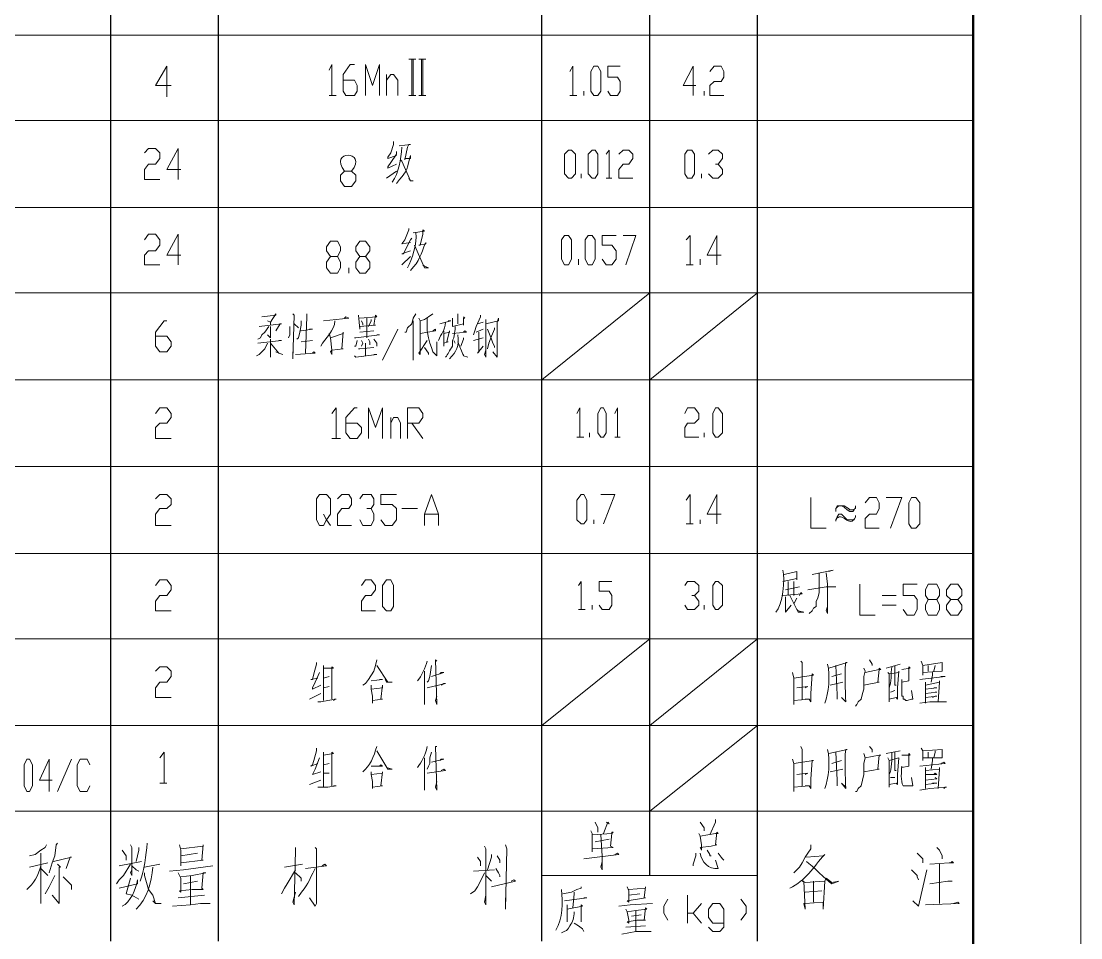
# Model space of a CAD drawing. Header units: millimetres. Extents: x -219 to 948, y -831 to -7.
# Drawn here: x 811.3 to 947.6, y -700.1 to -582.3 of the extents above; entities that cross this region are included whole.
import ezdxf

# ---------------------------------------------------------------- set-up
doc = ezdxf.new("R2010")
doc.units = ezdxf.units.MM
doc.layers.add('1', color=7, linetype='Continuous')

msp = doc.modelspace()

# ---------------------------------------------------------------- linework, layer by layer
at = {"layer": '1', "color": 0, "lineweight": 5}
for points in [[(-218.84, -6.99), (-218.84, -830.85), (947.56, -830.85), (947.56, -6.99), (-218.84, -6.99)], [(684.04, -584.07), (933.7, -584.07)], [(861.16, -587.13), (862.06, -587.13)], [(861.52, -587.13), (861.52, -591.81)], [(861.7, -591.81), (861.7, -587.13)], [(862.42, -587.13), (863.32, -587.13)], [(862.78, -587.13), (862.78, -591.81)], [(862.96, -591.81), (862.96, -587.13)], [(830.56, -590.55), (828.58, -590.55), (830.02, -588.03), (830.02, -591.99)], [(850.9, -588.57), (851.26, -587.85), (851.26, -591.81)], [(852.7, -589.83), (854.14, -589.83), (854.5, -590.55), (854.5, -591.27), (854.14, -591.81), (853.06, -591.81), (852.7, -591.27), (852.7, -589.11), (853.6, -587.85), (854.14, -587.85)], [(855.58, -591.81), (855.58, -587.85), (856.48, -590.55), (857.38, -587.85), (857.38, -591.81)], [(881.86, -588.75), (882.22, -588.03), (882.22, -591.81)], [(884.92, -591.81), (884.56, -591.27), (884.56, -588.75), (884.92, -588.03), (885.46, -588.03), (885.82, -588.75), (885.82, -591.27), (885.46, -591.81), (884.92, -591.81)], [(886.72, -591.27), (887.08, -591.81), (887.98, -591.81), (888.34, -591.27), (888.34, -590.01), (887.98, -589.47), (886.72, -589.47), (886.72, -588.03), (888.34, -588.03)], [(898.06, -590.55), (896.44, -590.55), (897.7, -588.03), (897.7, -591.81)], [(899.86, -588.75), (900.4, -588.03), (901.3, -588.03), (901.66, -588.75), (901.66, -589.47), (901.3, -590.01), (900.4, -590.01), (899.86, -590.55), (899.86, -591.81), (901.66, -591.81)], [(858.28, -591.81), (858.28, -589.11)], [(858.28, -589.83), (858.82, -589.11), (859.18, -589.11), (859.72, -589.83), (859.72, -591.81)], [(883.66, -591.81), (883.66, -591.27)], [(899.14, -591.81), (899.14, -591.27)], [(850.9, -591.81), (851.8, -591.81)], [(861.16, -591.81), (862.06, -591.81)], [(862.42, -591.81), (863.32, -591.81)], [(881.86, -591.81), (882.76, -591.81)], [(684.04, -595.05), (933.7, -595.05)], [(859.18, -597.75), (859.18, -598.11), (858.82, -599.19), (858.46, -599.73), (858.46, -599.91), (859.54, -599.55)], [(827.14, -599.19), (827.68, -598.65), (828.58, -598.65), (829.12, -599.19), (829.12, -599.91), (828.58, -600.63), (827.68, -600.63), (827.14, -601.35), (827.14, -602.61), (829.12, -602.61)], [(831.82, -601.35), (830.02, -601.35), (831.46, -598.65), (831.46, -602.61)], [(859.54, -599.01), (859.54, -599.37), (858.82, -600.45), (858.46, -600.99), (858.46, -601.17), (859.54, -600.63)], [(881.68, -602.43), (881.14, -601.89), (881.14, -599.37), (881.68, -598.83), (882.04, -598.83), (882.58, -599.37), (882.58, -601.89), (882.04, -602.43), (881.68, -602.43)], [(884.74, -602.43), (884.2, -601.89), (884.2, -599.37), (884.74, -598.83), (885.1, -598.83), (885.46, -599.37), (885.46, -601.89), (885.1, -602.43), (884.74, -602.43)], [(886.54, -599.37), (886.9, -598.83), (886.9, -602.43)], [(888.16, -599.37), (888.7, -598.83), (889.42, -598.83), (889.96, -599.37), (889.96, -599.91), (889.42, -600.63), (888.7, -600.63), (888.16, -601.35), (888.16, -602.43), (889.96, -602.43)], [(896.98, -602.43), (896.62, -601.89), (896.62, -599.37), (896.98, -598.83), (897.52, -598.83), (897.88, -599.37), (897.88, -601.89), (897.52, -602.43), (896.98, -602.43)], [(899.68, -599.37), (900.22, -598.83), (900.94, -598.83), (901.48, -599.37), (901.48, -599.91), (900.94, -600.63), (900.58, -600.63)], [(860.08, -600.09), (860.26, -600.27), (861.34, -602.79), (861.7, -602.79), (861.34, -602.79), (861.16, -602.43)], [(900.94, -600.63), (901.48, -601.35), (901.48, -601.89), (900.94, -602.43), (900.22, -602.43), (899.68, -601.89)], [(853.78, -601.53), (854.32, -602.07), (854.32, -602.79), (853.78, -603.51), (852.88, -603.51)], [(858.28, -602.43), (859.54, -601.53)], [(883.3, -602.43), (883.3, -601.89)], [(898.78, -602.43), (898.78, -601.89)], [(886.54, -602.43), (887.26, -602.43)], [(684.04, -606.21), (933.7, -606.21)], [(861.16, -608.91), (861.16, -609.09), (860.62, -610.35), (860.26, -610.89), (860.26, -610.89), (861.34, -610.71)], [(827.14, -610.35), (827.68, -609.63), (828.58, -609.63), (829.12, -610.35), (829.12, -611.07), (828.58, -611.79), (827.68, -611.79), (827.14, -612.33), (827.14, -613.59), (829.12, -613.59)], [(831.82, -612.33), (830.02, -612.33), (831.46, -609.63), (831.46, -613.59)], [(861.52, -610.17), (861.34, -610.35), (860.8, -611.43), (860.44, -612.15), (860.26, -612.15), (861.34, -611.79)], [(881.14, -613.59), (880.78, -612.87), (880.78, -610.35), (881.14, -609.81), (881.68, -609.81), (882.04, -610.35), (882.04, -612.87), (881.68, -613.59), (881.14, -613.59)], [(884.2, -613.59), (883.84, -612.87), (883.84, -610.35), (884.2, -609.81), (884.74, -609.81), (885.1, -610.35), (885.1, -612.87), (884.74, -613.59), (884.2, -613.59)], [(886, -612.87), (886.54, -613.59), (887.26, -613.59), (887.8, -612.87), (887.8, -611.79), (887.26, -611.07), (886, -611.07), (886, -609.81), (887.8, -609.81)], [(888.7, -609.81), (890.32, -609.81), (889.06, -613.59)], [(896.8, -610.35), (897.34, -609.81), (897.34, -613.59)], [(901.3, -612.33), (899.5, -612.33), (900.76, -609.81), (900.76, -613.59)], [(851.08, -614.67), (850.54, -613.95), (850.54, -613.23), (851.08, -612.51), (851.98, -612.51), (852.34, -611.79), (852.34, -611.25), (851.98, -610.53), (851.08, -610.53), (850.54, -611.25), (850.54, -611.79), (851.08, -612.51)], [(854.86, -614.67), (854.32, -613.95), (854.32, -613.23), (854.86, -612.51), (855.58, -612.51), (856.12, -611.79), (856.12, -611.25), (855.58, -610.53), (854.86, -610.53), (854.32, -611.25), (854.32, -611.79), (854.86, -612.51)], [(861.88, -611.07), (862.06, -611.43), (863.14, -613.95), (863.68, -613.95), (863.14, -613.77), (862.96, -613.59)], [(851.98, -612.51), (852.34, -613.23), (852.34, -613.95), (851.98, -614.67), (851.08, -614.67)], [(855.58, -612.51), (856.12, -613.23), (856.12, -613.95), (855.58, -614.67), (854.86, -614.67)], [(860.26, -613.59), (861.34, -612.51)], [(882.94, -613.59), (882.94, -612.87)], [(898.6, -613.59), (898.6, -612.87)], [(853.42, -614.67), (853.42, -613.95)], [(896.8, -613.59), (897.7, -613.59)], [(684.04, -617.19), (933.7, -617.19)], [(878.26, -628.35), (892.12, -617.19)], [(892.12, -628.35), (905.98, -617.19)], [(842.26, -620.25), (844.06, -620.07), (844.06, -619.89), (843.34, -620.97), (842.98, -620.79)], [(846.22, -619.89), (846.4, -620.07), (846.22, -625.65), (846.22, -625.11), (846.22, -624.75)], [(848.02, -619.89), (848.02, -620.25), (847.84, -624.93)], [(862.06, -619.89), (861.7, -620.43), (861.52, -621.15), (860.98, -621.69), (860.8, -622.23), (860.62, -622.23)], [(864.22, -619.89), (863.68, -620.25), (863.14, -620.61), (862.6, -620.79), (862.42, -620.43), (862.6, -620.79), (862.6, -625.11), (862.42, -624.93), (863.5, -623.31)], [(867.46, -619.89), (867.46, -621.15)], [(828.58, -622.77), (830.02, -622.77), (830.56, -623.49), (830.56, -624.03), (830.02, -624.75), (829.12, -624.75), (828.58, -624.03), (828.58, -622.23), (829.66, -620.79), (830.02, -620.79)], [(841.9, -621.51), (844.78, -621.15), (844.6, -621.15), (844.06, -622.05)], [(843.34, -620.97), (843.34, -621.33)], [(846.4, -621.15), (846.94, -621.69)], [(847.3, -620.79), (847.3, -621.33), (847.12, -622.23), (846.94, -622.95), (846.76, -623.13)], [(850.18, -620.79), (853.42, -620.43), (853.06, -620.25), (852.88, -620.43)], [(854.68, -620.07), (854.86, -621.87), (854.86, -621.51), (856.84, -621.33), (856.66, -621.33), (856.84, -620.07), (857.02, -620.25), (854.86, -620.43)], [(855.04, -620.79), (855.22, -621.15), (855.22, -621.33)], [(855.76, -620.43), (855.76, -622.95)], [(856.3, -620.61), (856.3, -620.79), (855.94, -621.51)], [(861.7, -620.79), (861.7, -625.83), (861.7, -624.39)], [(863.5, -620.43), (863.5, -621.33), (863.5, -622.05), (863.68, -622.95), (863.86, -623.67), (864.04, -624.21), (864.22, -624.75), (864.58, -625.11), (864.76, -625.29), (864.76, -623.49), (864.76, -625.29)], [(865.12, -621.15), (866.56, -620.79), (866.38, -620.79), (866.2, -620.79)], [(866.74, -620.43), (866.74, -621.51), (866.74, -621.51), (868.18, -621.15)], [(868.18, -620.25), (868.36, -620.43), (868.18, -620.43), (868.18, -621.33)], [(870.34, -620.07), (870.34, -620.25), (869.8, -621.51), (869.62, -622.05), (869.44, -622.59)], [(869.98, -621.15), (870.7, -620.97)], [(871.06, -620.61), (871.06, -625.47), (870.88, -625.11), (871.06, -624.57)], [(871.06, -621.15), (872.68, -620.79), (872.68, -620.43), (872.5, -620.97), (872.5, -625.47), (871.96, -624.75), (872.5, -625.47)], [(843.16, -621.51), (842.62, -622.23), (842.26, -622.59), (842.08, -622.95), (841.72, -623.13)], [(843.34, -621.51), (843.34, -622.95), (842.98, -622.59), (843.34, -622.95)], [(845.86, -621.51), (845.86, -622.59), (845.68, -622.95)], [(847.12, -622.05), (847.3, -622.05), (848.74, -621.87), (848.74, -621.87), (848.38, -621.87)], [(850.9, -622.41), (851.08, -622.95), (851.26, -624.57), (851.26, -625.11), (851.08, -624.75), (851.26, -624.57), (852.7, -624.39), (852.52, -624.39), (852.7, -622.23), (852.7, -622.41), (851.08, -622.95)], [(854.14, -622.95), (854.14, -622.95), (854.32, -622.95), (857.38, -622.59), (857.02, -622.59)], [(854.86, -622.23), (856.66, -622.05)], [(857.74, -625.83), (859.72, -621.87)], [(862.6, -622.41), (864.58, -622.05), (864.58, -621.87), (864.22, -622.05)], [(865.66, -622.05), (865.66, -624.03), (865.66, -623.67), (866.2, -623.49), (866.02, -623.49), (866.38, -622.05), (866.38, -622.23), (865.66, -622.41)], [(866.74, -622.41), (868.54, -622.23), (868.36, -622.05), (868.18, -622.23)], [(870.7, -621.87), (869.8, -622.23)], [(870.16, -622.23), (870.16, -624.75), (869.98, -624.93), (870.7, -624.03)], [(872.14, -621.69), (872.14, -621.87), (871.78, -622.77), (871.42, -623.67), (871.24, -624.39)], [(871.24, -621.87), (871.78, -623.13), (871.96, -623.67), (872.14, -624.03), (872.14, -624.21)], [(842.98, -623.67), (842.62, -624.39), (842.26, -624.75), (841.9, -625.11), (841.54, -625.29)], [(841.72, -623.67), (844.78, -623.31), (844.6, -623.31), (844.42, -623.31)], [(843.34, -623.13), (843.34, -625.47), (843.34, -624.75)], [(843.34, -623.67), (844.42, -624.93), (844.96, -625.11), (844.42, -624.93), (844.06, -624.75)], [(847.3, -623.49), (848.74, -623.31)], [(854.5, -623.31), (854.32, -624.03), (854.14, -624.03)], [(855.04, -623.31), (855.22, -623.67), (855.04, -624.03)], [(855.58, -623.67), (855.58, -625.29)], [(855.94, -623.13), (856.12, -623.49), (856.12, -623.85)], [(856.66, -623.13), (857.02, -623.67), (857.02, -624.03), (857.02, -623.67)], [(866.92, -623.31), (867.1, -623.67)], [(867.46, -623.49), (868.18, -625.29), (868.72, -625.47), (868.18, -625.29), (868.18, -625.11)], [(868.18, -622.95), (868.18, -623.13), (867.82, -624.03)], [(870.7, -622.95), (869.44, -623.31)], [(846.58, -625.11), (849.1, -624.93), (848.92, -624.75), (848.74, -624.93)], [(854.14, -625.29), (854.32, -625.47), (857.02, -625.11), (857.02, -625.11), (856.66, -625.11)], [(854.68, -624.39), (854.86, -624.39), (856.66, -624.21)], [(863.14, -624.21), (863.68, -624.93), (863.68, -625.11)], [(684.04, -628.35), (933.7, -628.35)], [(828.58, -632.67), (829.12, -631.95), (830.02, -631.95), (830.56, -632.67), (830.56, -633.21), (830.02, -633.93), (829.12, -633.93), (828.58, -634.47), (828.58, -635.91), (830.56, -635.91)], [(851.26, -632.67), (851.8, -631.95), (851.8, -635.91)], [(853.06, -633.93), (854.5, -633.93), (855.04, -634.47), (855.04, -635.19), (854.5, -635.91), (853.6, -635.91), (853.06, -635.19), (853.06, -633.21), (854.14, -631.95), (854.5, -631.95)], [(855.94, -635.91), (855.94, -631.95), (856.84, -634.47), (857.74, -631.95), (857.74, -635.91)], [(860.98, -635.91), (860.98, -631.95), (862.42, -631.95), (862.96, -632.67), (862.96, -633.21), (862.42, -633.93), (860.98, -633.93)], [(882.76, -632.67), (883.12, -631.95), (883.12, -635.73)], [(885.82, -635.73), (885.46, -635.19), (885.46, -632.67), (885.82, -631.95), (886.18, -631.95), (886.54, -632.67), (886.54, -635.19), (886.18, -635.73), (885.82, -635.73)], [(887.62, -632.67), (887.98, -631.95), (887.98, -635.73)], [(896.62, -632.67), (896.98, -631.95), (897.88, -631.95), (898.42, -632.67), (898.42, -633.39), (897.88, -633.93), (896.98, -633.93), (896.62, -634.47), (896.62, -635.73), (898.42, -635.73)], [(900.58, -635.73), (900.22, -635.19), (900.22, -632.67), (900.58, -631.95), (900.94, -631.95), (901.48, -632.67), (901.48, -635.19), (900.94, -635.73), (900.58, -635.73)], [(858.82, -635.91), (858.82, -633.21)], [(858.82, -633.93), (859.18, -633.21), (859.72, -633.21), (860.08, -633.93), (860.08, -635.91)], [(861.52, -633.93), (862.96, -635.91)], [(851.26, -635.91), (852.34, -635.91)], [(882.76, -635.73), (883.66, -635.73)], [(884.38, -635.73), (884.38, -635.19)], [(887.62, -635.73), (888.34, -635.73)], [(899.14, -635.73), (899.14, -635.19)], [(684.04, -639.51), (933.7, -639.51)], [(828.58, -643.65), (829.12, -643.11), (830.02, -643.11), (830.56, -643.65), (830.56, -644.37), (830.02, -644.91), (829.12, -644.91), (828.58, -645.63), (828.58, -647.07), (830.56, -647.07)], [(850.18, -645.63), (850.54, -646.35), (850.18, -647.07), (849.64, -647.07), (849.28, -646.35), (849.28, -643.65), (849.64, -643.11), (850.54, -643.11), (851.08, -643.65), (851.08, -645.63), (850.54, -646.35), (851.08, -647.07)], [(851.98, -643.65), (852.52, -643.11), (853.42, -643.11), (853.78, -643.65), (853.78, -644.37), (853.42, -644.91), (852.52, -644.91), (851.98, -645.63), (851.98, -647.07), (853.78, -647.07)], [(854.86, -643.65), (855.22, -643.11), (856.3, -643.11), (856.66, -643.65), (856.66, -644.37), (856.3, -644.91), (855.76, -644.91)], [(857.56, -646.35), (858.1, -647.07), (859, -647.07), (859.54, -646.35), (859.54, -644.91), (859, -644.37), (857.56, -644.37), (857.56, -643.11), (859.54, -643.11)], [(863.14, -647.07), (863.14, -645.63), (864.04, -643.11), (864.94, -645.63), (864.94, -647.07)], [(883.3, -646.89), (882.76, -646.35), (882.76, -643.83), (883.3, -643.11), (883.66, -643.11), (884.02, -643.83), (884.02, -646.35), (883.66, -646.89), (883.3, -646.89)], [(885.82, -643.11), (887.62, -643.11), (886.18, -646.89)], [(896.8, -643.83), (897.34, -643.11), (897.34, -646.89)], [(901.3, -645.63), (899.5, -645.63), (900.76, -643.11), (900.76, -646.89)], [(912.82, -643.47), (912.82, -647.43), (914.8, -647.43)], [(919.84, -644.19), (920.38, -643.47), (921.28, -643.47), (921.64, -644.19), (921.64, -644.91), (921.28, -645.63), (920.38, -645.63), (919.84, -646.17), (919.84, -647.43), (921.64, -647.43)], [(922.54, -643.47), (924.52, -643.47), (923.08, -647.43)], [(925.78, -647.43), (925.42, -646.89), (925.42, -644.19), (925.78, -643.47), (926.32, -643.47), (926.86, -644.19), (926.86, -646.89), (926.32, -647.43), (925.78, -647.43)], [(856.3, -644.91), (856.66, -645.63), (856.66, -646.35), (856.3, -647.07), (855.22, -647.07), (854.86, -646.35)], [(860.26, -644.91), (862.24, -644.91)], [(863.14, -645.63), (864.94, -645.63)], [(916.06, -645.27), (916.06, -644.91), (916.24, -644.73), (916.42, -644.55), (916.78, -644.55), (917.14, -644.73), (917.5, -645.09), (917.86, -645.27), (918.22, -645.27), (918.4, -645.09), (918.58, -644.73), (918.58, -644.55)], [(918.58, -644.73), (918.58, -644.91), (918.22, -645.09), (917.86, -645.09), (917.68, -644.91), (917.14, -644.55), (916.78, -644.55), (916.42, -644.55), (916.24, -644.55), (916.06, -644.91)], [(916.06, -646.53), (916.06, -646.35), (916.24, -645.99), (916.42, -645.63), (916.78, -645.63), (917.14, -645.99), (917.5, -646.35), (917.86, -646.35), (918.22, -646.35), (918.4, -646.35), (918.58, -645.99), (918.58, -645.81)], [(884.92, -646.89), (884.92, -646.35)], [(896.8, -646.89), (897.7, -646.89)], [(898.6, -646.89), (898.6, -646.35)], [(684.04, -650.67), (933.7, -650.67)], [(909.4, -653.37), (911.02, -653.01), (911.02, -654.09), (911.02, -653.91), (909.22, -654.27)], [(913.9, -653.19), (913.9, -654.27), (913.9, -654.99), (913.9, -655.71), (913.72, -656.43), (913.54, -656.79), (913.54, -657.51), (913.18, -657.69), (913, -658.05), (912.64, -658.41)], [(913, -653.37), (915.7, -652.83), (915.7, -652.83), (915.16, -653.01)], [(914.8, -653.19), (914.98, -654.63), (914.98, -658.41), (914.8, -658.05), (914.98, -657.51)], [(828.58, -654.81), (829.12, -654.09), (830.02, -654.09), (830.56, -654.81), (830.56, -655.35), (830.02, -656.07), (829.12, -656.07), (828.58, -656.79), (828.58, -658.05), (830.56, -658.05)], [(855.04, -654.81), (855.58, -654.09), (856.3, -654.09), (856.84, -654.81), (856.84, -655.35), (856.3, -656.07), (855.58, -656.07), (855.04, -656.79), (855.04, -658.05), (856.84, -658.05)], [(858.28, -658.05), (857.74, -657.51), (857.74, -654.81), (858.28, -654.09), (858.82, -654.09), (859.18, -654.81), (859.18, -657.51), (858.82, -658.05), (858.28, -658.05)], [(882.94, -654.81), (883.3, -654.27), (883.3, -657.87)], [(885.64, -657.33), (886, -657.87), (886.9, -657.87), (887.26, -657.33), (887.26, -656.07), (886.9, -655.53), (885.64, -655.53), (885.64, -654.27), (887.26, -654.27)], [(896.62, -654.81), (896.98, -654.27), (897.88, -654.27), (898.42, -654.81), (898.42, -655.53), (897.88, -656.07), (897.52, -656.07)], [(900.58, -657.87), (900.22, -657.33), (900.22, -654.81), (900.58, -654.27), (900.94, -654.27), (901.48, -654.81), (901.48, -657.33), (900.94, -657.87), (900.58, -657.87)], [(909.58, -655.35), (911.38, -654.99)], [(909.94, -654.27), (909.94, -656.07)], [(910.66, -656.07), (910.66, -654.45), (910.66, -654.27)], [(912.46, -655.35), (914.8, -654.99), (916.06, -654.99), (916.06, -654.99), (915.7, -654.99)], [(919.12, -654.63), (919.12, -658.59), (921.1, -658.59)], [(924.7, -657.87), (925.24, -658.59), (926.14, -658.59), (926.5, -657.87), (926.5, -656.61), (926.14, -656.07), (924.7, -656.07), (924.7, -654.63), (926.5, -654.63)], [(927.94, -658.59), (927.58, -657.87), (927.58, -657.33), (927.94, -656.61), (929.02, -656.61), (929.38, -656.07), (929.38, -655.35), (929.02, -654.63), (927.94, -654.63), (927.58, -655.35), (927.58, -656.07), (927.94, -656.61)], [(930.82, -658.59), (930.28, -657.87), (930.28, -657.33), (930.82, -656.61), (931.72, -656.61), (932.26, -656.07), (932.26, -655.35), (931.72, -654.63), (930.82, -654.63), (930.28, -655.35), (930.28, -656.07), (930.82, -656.61)], [(897.88, -656.07), (898.42, -656.79), (898.42, -657.33), (897.88, -657.87), (896.98, -657.87), (896.62, -657.33)], [(909.22, -656.07), (911.74, -655.89), (911.56, -655.71), (911.38, -656.07)], [(909.58, -656.25), (909.58, -657.87), (909.58, -658.23), (910.3, -657.33)], [(910.12, -656.07), (911.2, -658.23), (911.92, -658.23), (911.2, -658.05), (911.02, -657.87)], [(911.02, -656.43), (911.02, -656.43), (910.66, -657.15)], [(922, -656.07), (923.8, -656.07)], [(929.02, -656.61), (929.38, -657.33), (929.38, -657.87), (929.02, -658.59), (927.94, -658.59)], [(931.72, -656.61), (932.26, -657.33), (932.26, -657.87), (931.72, -658.59), (930.82, -658.59)], [(882.94, -657.87), (883.84, -657.87)], [(884.74, -657.87), (884.74, -657.33)], [(899.14, -657.87), (899.14, -657.33)], [(923.8, -657.33), (922, -657.33)], [(684.04, -661.65), (933.7, -661.65)], [(878.26, -672.81), (892.12, -661.65)], [(892.12, -672.81), (905.98, -661.65)], [(849.28, -664.71), (849.28, -664.89), (848.92, -666.15), (848.74, -666.87), (848.56, -666.87), (849.46, -666.69)], [(857.02, -664.35), (856.84, -665.07), (856.66, -665.79), (855.94, -666.87), (855.58, -667.41), (855.22, -667.59)], [(864.58, -664.35), (864.76, -664.53), (864.58, -664.35), (864.76, -670.11), (864.58, -669.57), (864.76, -669.03)], [(911.56, -664.53), (911.74, -664.71), (911.74, -664.71), (911.74, -669.39)], [(920.38, -664.35), (920.74, -664.89), (920.74, -665.07)], [(922.54, -665.43), (924.34, -664.89)], [(927.04, -664.53), (927.22, -665.07), (927.22, -666.33), (927.22, -665.97), (929.74, -665.79), (929.74, -665.79), (929.74, -664.71), (929.74, -664.71), (927.22, -665.07)], [(828.58, -665.79), (829.12, -665.25), (830.02, -665.25), (830.56, -665.79), (830.56, -666.51), (830.02, -667.23), (829.12, -667.23), (828.58, -667.95), (828.58, -669.21), (830.56, -669.21)], [(849.64, -665.97), (849.1, -667.23), (848.74, -667.95), (848.74, -668.13), (849.82, -667.59)], [(850.18, -665.07), (850.18, -665.43), (850.18, -669.57)], [(850.18, -665.43), (851.44, -665.43), (851.26, -665.25), (851.26, -665.43), (851.26, -669.39)], [(857.02, -665.07), (858.46, -667.23), (859, -667.23), (858.28, -667.23), (858.1, -666.87)], [(863.14, -665.79), (863.14, -670.11), (863.14, -669.21)], [(864.04, -665.07), (863.86, -666.51), (863.68, -667.05), (863.5, -667.23)], [(864.04, -666.51), (865.66, -665.97), (865.3, -665.97), (865.12, -666.15)], [(910.48, -665.97), (910.66, -666.69), (910.66, -670.11), (910.66, -669.57), (912.64, -669.39), (912.1, -669.39), (912.64, -669.39), (912.82, -669.75), (912.82, -668.67), (913, -666.15), (913.18, -666.33), (910.66, -666.69)], [(916.78, -666.15), (915.52, -666.51)], [(916.06, -665.07), (916.24, -668.85), (916.24, -669.39), (916.24, -668.67)], [(919.66, -665.43), (919.84, -665.79), (919.66, -666.51), (919.66, -667.41), (919.66, -668.13), (919.48, -668.67), (919.3, -669.39), (918.94, -669.75), (918.76, -670.11), (918.58, -670.29)], [(919.84, -665.97), (921.64, -665.61), (921.64, -665.43), (921.82, -665.61), (921.64, -665.61), (921.46, -667.23), (921.64, -667.23), (919.66, -667.59)], [(922.72, -665.97), (922.9, -666.15), (922.9, -669.75), (922.9, -669.39), (923.8, -669.21), (923.98, -669.39), (923.98, -667.95), (924.16, -665.79), (924.16, -665.97), (922.9, -666.15)], [(923.62, -665.07), (923.62, -667.59), (923.8, -667.59)], [(924.52, -665.61), (925.6, -665.43), (925.42, -665.25), (925.42, -667.05), (924.52, -667.23), (924.52, -666.87), (924.52, -669.03), (924.7, -669.03), (924.7, -669.39), (924.7, -669.39), (924.88, -669.39), (925.06, -669.57), (925.24, -669.57), (925.78, -669.39), (925.96, -669.39), (925.96, -669.39), (925.78, -668.31), (925.96, -669.39)], [(927.94, -665.07), (927.94, -665.79)], [(928.48, -665.97), (928.48, -666.33), (928.3, -667.23)], [(928.84, -665.07), (928.84, -665.07), (928.66, -665.79)], [(850.9, -666.51), (850.18, -666.69)], [(856.3, -667.05), (857.74, -666.87), (857.56, -666.87), (857.38, -666.87)], [(856.3, -667.59), (856.3, -668.13), (856.48, -669.03), (856.48, -669.93), (856.48, -669.57), (857.74, -669.39), (857.56, -669.39), (857.74, -667.59), (857.74, -667.95), (856.3, -668.13)], [(863.5, -667.95), (865.84, -667.41), (865.66, -667.41), (865.3, -667.59)], [(915.34, -667.59), (916.96, -667.23)], [(926.86, -666.87), (930.1, -666.51), (929.92, -666.51), (929.56, -666.51)], [(927.58, -669.93), (927.58, -667.41), (927.58, -667.23), (927.58, -667.59), (929.38, -667.23), (929.38, -667.05), (929.38, -667.23), (929.38, -667.23), (929.2, -669.75)], [(848.38, -669.39), (849.82, -668.67)], [(850.18, -667.95), (850.9, -667.77)], [(911.02, -667.95), (912.46, -667.77), (912.46, -667.77), (912.1, -667.95)], [(923.62, -668.31), (923.08, -668.49)], [(927.58, -668.13), (929.02, -667.95), (928.66, -667.95)], [(927.58, -668.67), (929.02, -668.49), (928.84, -668.49)], [(927.58, -669.21), (929.02, -669.03), (928.84, -669.03), (928.48, -669.21)], [(849.46, -669.75), (849.82, -669.75), (850.72, -669.57), (851.8, -669.39), (851.62, -669.39), (851.44, -669.57)], [(929.92, -669.75), (930.28, -669.75), (928.12, -669.75), (926.86, -669.93)], [(684.04, -672.81), (933.7, -672.81)], [(892.12, -683.79), (905.98, -672.81)], [(849.28, -675.69), (849.28, -676.05), (848.92, -677.31), (848.74, -677.85), (848.56, -678.03), (849.46, -677.67)], [(864.58, -675.51), (864.76, -675.51), (864.58, -675.51), (864.76, -681.09), (864.58, -680.73), (864.76, -680.01)], [(911.56, -675.51), (911.74, -675.87), (911.74, -675.87), (911.74, -680.55)], [(920.38, -675.51), (920.74, -675.87), (920.74, -676.23)], [(927.04, -675.69), (927.22, -676.05), (927.22, -677.31), (927.22, -676.95), (929.74, -676.95), (929.74, -676.95), (929.74, -675.87), (929.74, -675.87), (927.22, -676.05)], [(812.02, -681.27), (811.66, -680.55), (811.66, -677.85), (812.02, -677.13), (812.38, -677.13), (812.74, -677.85), (812.74, -680.55), (812.38, -681.27), (812.02, -681.27)], [(815.26, -679.83), (813.64, -679.83), (814.9, -677.13), (814.9, -681.27)], [(815.98, -681.27), (817.78, -677.13)], [(820.12, -680.55), (819.76, -681.27), (818.86, -681.27), (818.5, -680.55), (818.5, -677.85), (818.86, -677.13), (819.76, -677.13), (820.12, -677.85)], [(829.12, -676.95), (829.66, -676.23), (829.66, -680.19)], [(849.64, -676.95), (849.1, -678.39), (848.74, -679.11), (848.74, -679.11), (849.82, -678.75)], [(850.18, -676.23), (850.18, -676.59), (850.18, -680.73)], [(850.18, -676.59), (851.44, -676.41), (851.26, -676.23), (851.26, -676.59), (851.26, -680.55)], [(857.02, -676.05), (858.46, -678.39), (859, -678.39), (858.28, -678.21), (858.1, -677.85)], [(863.14, -676.95), (863.14, -681.09), (863.14, -680.19)], [(864.04, -676.23), (863.86, -676.95), (863.86, -677.67), (863.68, -678.03), (863.5, -678.39)], [(864.04, -677.49), (865.66, -677.13), (865.3, -677.13), (865.12, -677.31)], [(910.48, -677.13), (910.66, -677.67), (910.66, -681.27), (910.66, -680.73), (912.64, -680.55), (912.46, -680.55), (912.1, -680.55), (912.64, -680.55), (912.82, -680.91), (912.82, -679.65), (913, -677.31), (913.18, -677.31), (910.66, -677.67)], [(916.06, -676.23), (916.24, -679.83), (916.24, -680.55), (916.24, -679.83)], [(919.66, -676.41), (919.84, -676.95), (919.66, -677.67), (919.66, -678.57), (919.66, -679.11), (919.48, -679.83), (919.3, -680.55), (918.94, -680.91), (918.76, -681.27), (918.58, -681.27)], [(919.84, -676.95), (921.64, -676.59), (921.64, -676.59), (921.82, -676.59), (921.64, -676.59), (921.46, -678.39), (921.64, -678.39), (919.66, -678.75)], [(922.54, -676.41), (924.34, -676.05)], [(922.72, -676.95), (922.9, -677.31), (922.9, -680.73), (922.9, -680.37), (923.8, -680.19), (923.98, -680.37), (923.98, -679.11), (924.16, -676.95), (924.16, -676.95), (922.9, -677.31)], [(923.62, -676.23), (923.62, -678.57), (923.8, -678.57)], [(927.94, -676.23), (927.94, -676.95)], [(928.48, -676.95), (928.48, -677.31), (928.3, -678.39)], [(928.84, -676.05), (928.84, -676.23), (928.66, -676.95)], [(850.9, -677.67), (850.18, -677.85)], [(856.3, -678.03), (857.74, -678.03), (857.56, -677.85), (857.38, -678.03)], [(863.5, -678.93), (865.84, -678.57), (865.66, -678.39), (865.3, -678.57)], [(915.34, -678.75), (916.96, -678.39)], [(916.78, -677.31), (915.52, -677.67)], [(926.86, -678.03), (930.1, -677.67), (929.92, -677.49), (929.56, -677.67)], [(927.58, -680.91), (927.58, -678.57), (927.58, -678.21), (927.58, -678.57), (929.38, -678.39), (929.38, -678.21), (929.38, -678.39), (929.38, -678.39), (929.2, -680.91)], [(848.38, -680.37), (849.82, -679.83)], [(850.18, -678.93), (850.9, -678.93)], [(856.3, -678.75), (856.3, -679.11), (856.48, -680.01), (856.48, -680.91), (856.48, -680.73), (857.74, -680.55), (857.56, -680.55), (857.74, -678.75), (857.74, -678.93), (856.3, -679.11)], [(911.02, -679.11), (912.46, -678.93), (912.46, -678.93), (912.1, -679.11)], [(923.62, -679.47), (923.08, -679.47)], [(927.58, -679.11), (929.02, -679.11), (928.84, -678.93), (928.66, -679.11)], [(927.58, -679.83), (929.02, -679.65), (928.84, -679.47)], [(829.12, -680.19), (830.02, -680.19)], [(849.46, -680.73), (850.72, -680.73), (851.8, -680.55), (851.62, -680.55), (851.62, -680.55), (851.44, -680.55)], [(929.92, -680.91), (930.1, -680.73), (930.28, -680.73), (928.12, -680.91), (926.86, -681.09)], [(927.58, -680.37), (929.02, -680.19), (928.84, -680.19), (928.48, -680.19)], [(684.04, -683.79), (933.7, -683.79)], [(885.1, -685.23), (885.46, -685.95), (885.46, -686.49), (885.46, -685.95)], [(886.54, -685.23), (886.9, -685.41), (886.72, -685.23), (886.18, -686.67)], [(898.6, -685.23), (899.14, -685.95), (899.14, -686.31)], [(900.58, -684.87), (900.58, -685.23), (899.86, -686.85)], [(884.56, -686.31), (884.74, -686.67), (884.74, -687.57), (884.74, -689.01), (884.74, -688.65), (887.44, -688.47), (887.08, -688.29), (887.26, -686.67), (887.44, -686.49), (887.26, -686.49), (887.26, -686.67), (884.74, -686.85)], [(898.42, -686.67), (898.6, -687.03), (898.78, -688.11), (898.78, -688.83), (898.6, -688.47), (900.04, -688.29), (900.76, -688.11), (900.58, -688.11), (900.76, -686.49), (900.94, -686.67), (900.58, -686.67), (898.6, -687.03)], [(814.54, -688.11), (814.36, -688.47), (813.82, -688.83), (813.1, -689.37), (812.38, -689.55)], [(815.98, -687.93), (815.8, -688.11), (815.62, -689.55), (815.26, -690.45), (814.9, -691.71)], [(825.34, -688.11), (825.52, -688.47), (825.52, -692.07), (825.34, -691.71), (825.52, -691.35)], [(831.64, -688.11), (831.82, -688.83), (831.82, -690.81), (831.82, -690.45), (834.7, -690.09), (834.52, -690.09), (834.7, -688.11), (834.7, -688.29), (831.82, -688.65)], [(873.58, -688.11), (873.76, -688.65), (873.58, -696.39), (873.58, -695.67), (873.58, -694.95)], [(885.1, -687.75), (886.9, -687.39)], [(885.82, -686.85), (886, -689.55), (886, -691.35), (885.82, -690.99), (886, -690.27)], [(912.82, -688.11), (912.82, -688.65), (912.46, -689.19), (912.1, -689.73), (911.74, -690.45), (911.38, -690.99), (910.66, -691.71)], [(813.82, -689.19), (813.82, -694.23), (813.82, -695.67), (813.82, -695.49), (813.82, -694.95)], [(824.26, -688.83), (824.8, -689.55), (824.8, -690.09)], [(826.42, -688.47), (826.42, -688.83), (826.06, -690.27)], [(831.82, -689.55), (833.98, -689.19)], [(846.58, -688.47), (846.58, -688.83), (846.4, -695.85), (846.22, -695.49), (846.58, -694.23)], [(849.1, -688.47), (849.28, -688.65), (849.28, -695.67), (849.1, -696.03), (849.1, -696.03), (848.38, -694.95), (849.1, -696.03)], [(870.88, -688.29), (871.06, -688.65), (871.06, -695.85), (870.88, -695.49), (871.06, -694.59)], [(871.78, -689.37), (871.78, -689.73), (871.24, -691.35)], [(883.66, -689.91), (888.16, -689.37), (887.98, -689.19), (887.62, -689.37)], [(898.06, -689.19), (898.06, -689.55), (897.7, -690.63), (897.7, -690.81)], [(899.5, -688.83), (899.86, -689.37), (899.86, -689.55), (900.04, -689.55)], [(900.94, -689.19), (901.3, -689.73), (901.48, -689.91), (901.66, -690.09)], [(926.5, -689.19), (927.04, -689.73), (927.22, -689.91), (927.22, -690.45)], [(929.02, -688.47), (929.38, -688.83), (929.74, -689.55), (929.74, -689.91)], [(812.38, -690.99), (814.72, -690.45)], [(815.98, -690.63), (816.34, -690.99), (816.16, -690.99), (816.16, -695.67), (815.26, -694.59), (816.16, -695.67)], [(815.44, -690.27), (817.78, -689.73), (817.6, -689.73), (817.06, -691.17)], [(825.34, -690.63), (824.44, -692.07), (823.9, -692.61), (823.54, -693.15)], [(823.9, -690.81), (826.78, -690.27)], [(825.52, -690.81), (826.06, -691.35), (826.42, -691.53)], [(827.14, -690.99), (829.12, -690.63)], [(830.38, -691.53), (832.18, -691.35), (835.96, -690.81)], [(845.14, -690.99), (847.48, -690.63)], [(847.84, -691.17), (850.54, -690.81), (850.36, -690.63), (850, -690.81)], [(869.98, -689.73), (870.34, -690.27), (870.34, -690.81)], [(872.5, -689.55), (872.86, -690.09), (872.86, -690.45)], [(928.12, -690.63), (930.64, -690.45), (931.18, -690.45), (931, -690.27), (930.82, -690.45)], [(929.38, -690.63), (929.38, -695.67)], [(813.82, -691.17), (814.72, -692.07)], [(815.62, -692.07), (814.9, -693.51), (814.36, -694.41)], [(827.14, -691.71), (827.14, -692.07), (827.68, -693.87), (828.22, -694.59), (828.58, -695.67), (828.58, -695.67), (829.3, -695.67), (828.58, -695.67), (828.22, -695.31)], [(831.46, -691.71), (831.82, -692.43), (831.82, -694.23), (831.64, -694.05), (833.26, -693.87), (834.7, -693.87), (834.52, -693.69), (834.7, -691.71), (835.06, -691.71), (833.26, -692.07), (831.82, -692.25)], [(833.08, -692.07), (833.08, -695.85)], [(846.58, -691.35), (845.5, -693.15), (845.14, -693.69), (844.78, -694.41)], [(846.58, -691.71), (847.3, -692.43), (847.3, -692.79)], [(870.88, -691.71), (870.34, -692.79), (869.98, -693.51), (869.62, -694.05), (869.08, -694.41)], [(869.44, -691.53), (872.14, -691.35)], [(871.06, -692.07), (871.6, -692.61), (871.78, -692.79)], [(872.32, -691.17), (872.68, -691.71), (872.86, -692.07), (872.86, -692.25)], [(878.26, -692.07), (905.98, -692.07)], [(925.78, -691.35), (926.5, -692.07), (926.5, -692.25), (926.68, -692.61)], [(925.96, -695.31), (926.68, -696.03), (927.76, -691.35)], [(816.7, -692.25), (817.78, -693.33), (817.78, -693.87)], [(825.34, -692.43), (824.8, -694.41), (825.52, -694.59), (826.42, -695.13)], [(832.18, -693.15), (833.98, -692.79)], [(871.78, -693.51), (874.84, -692.79), (874.66, -692.61), (874.3, -692.79)], [(883.3, -693.51), (883.3, -693.69), (882.76, -693.87), (882.04, -694.23), (880.96, -694.41)], [(889.24, -693.51), (889.42, -694.05), (889.42, -695.49), (889.24, -695.31), (891.58, -694.95), (891.4, -694.95), (891.58, -693.51), (891.58, -693.69), (889.42, -693.87)], [(913.18, -692.79), (913.18, -695.49)], [(928.12, -693.15), (930.46, -692.79), (931, -692.79), (930.64, -692.79)], [(831.46, -694.95), (834.88, -694.59)], [(882.4, -694.23), (882.4, -694.41), (882.22, -696.21)], [(889.42, -694.59), (890.86, -694.41)], [(896.98, -698.19), (896.98, -694.59)], [(912.1, -694.23), (914.26, -694.05)], [(830.74, -696.03), (833.08, -695.85), (834.34, -695.67), (835.6, -695.67), (834.7, -695.67)], [(881.14, -695.31), (884.02, -694.95), (883.84, -694.95), (883.66, -694.95)], [(881.5, -695.85), (881.5, -696.39), (881.5, -698.01), (881.5, -697.47)], [(881.5, -696.39), (883.48, -696.03), (883.3, -695.85), (883.3, -697.29), (883.3, -697.65), (883.3, -698.01), (883.3, -697.47)], [(888.16, -696.03), (889.6, -695.85), (892.48, -695.67)], [(889.06, -696.39), (889.24, -696.75), (889.42, -697.83), (889.42, -698.19), (889.24, -698.01), (890.5, -697.83), (891.58, -697.83), (891.4, -697.83), (891.58, -696.21), (891.76, -696.39), (890.32, -696.57), (889.24, -696.75)], [(894.46, -695.13), (893.92, -696.03), (893.92, -696.93), (894.46, -697.83)], [(896.98, -696.93), (897.7, -696.93), (898.78, -695.67)], [(899.68, -698.73), (900.22, -699.27), (901.12, -699.27), (901.66, -698.73), (901.66, -696.39), (901.12, -695.67), (900.22, -695.67), (899.68, -696.39), (899.68, -697.47), (900.22, -698.19), (901.66, -698.19)], [(903.82, -695.13), (904.54, -696.03), (904.54, -696.93), (903.82, -697.83)], [(927.58, -695.85), (931.9, -695.67), (931.72, -695.49), (931.18, -695.67)], [(889.78, -697.29), (891.04, -697.11)], [(890.32, -696.57), (890.32, -699.27)], [(897.7, -696.93), (898.78, -698.19)], [(882.4, -698.19), (882.94, -698.55), (883.48, -698.91), (883.66, -699.27)], [(889.06, -698.73), (891.58, -698.55)], [(888.52, -699.63), (890.32, -699.27), (892.3, -699.27), (892.12, -699.27), (891.58, -699.27)]]:
    msp.add_lwpolyline(points, dxfattribs=at)
at = {"layer": '1', "color": 0, "lineweight": 50}
msp.add_lwpolyline([(-184.1, -20.67), (-184.1, -816.99), (933.7, -816.99), (933.7, -20.67), (-184.1, -20.67)], dxfattribs=at)
at = {"layer": '1', "color": 0, "lineweight": 25}
for points in [[(822.82, -683.79), (822.82, -495.15)], [(836.68, -683.79), (836.68, -495.15)], [(878.26, -700.53), (878.26, -495.15)], [(892.12, -692.07), (892.12, -495.15)], [(905.98, -700.53), (905.98, -495.15)], [(822.82, -700.53), (822.82, -683.79)], [(836.68, -700.53), (836.68, -683.79)]]:
    msp.add_lwpolyline(points, dxfattribs=at)
at = {"layer": '1', "color": 0, "lineweight": 5}
for points, knots in [([(859.9, -598.29), (859.9, -598.29), (861.34, -598.11), (861.34, -598.11), (861.34, -598.11), (861.16, -598.11), (861.16, -598.11), (861.16, -598.11), (860.98, -598.47), (860.98, -598.47), (860.98, -598.47), (860.62, -600.09), (860.62, -600.09), (860.62, -600.09), (860.62, -599.91), (860.62, -599.91), (860.62, -599.91), (861.34, -599.91), (861.34, -599.91), (861.34, -599.91), (861.34, -599.55), (861.34, -599.55), (860.8, -601.89), (860.8, -601.53), (859.54, -603.15)], [0, 0, 0, 0, 1, 1, 1, 2, 2, 2, 3, 3, 3, 4, 4, 4, 5, 5, 5, 6, 6, 6, 7, 7, 7, 8, 8, 8, 8]), ([(852.88, -603.51), (852.88, -603.51), (852.34, -602.79), (852.34, -602.79), (852.34, -602.79), (852.34, -602.07), (852.34, -602.07), (852.34, -602.07), (852.88, -601.53), (852.88, -601.53), (852.88, -601.53), (853.78, -601.53), (853.78, -601.53), (855.94, -598.83), (850.72, -598.83), (852.88, -601.53)], [0, 0, 0, 0, 1, 1, 1, 2, 2, 2, 3, 3, 3, 4, 4, 4, 5, 5, 5, 5]), ([(861.7, -609.45), (861.7, -609.45), (863.14, -609.27), (863.14, -609.27), (863.14, -609.27), (862.96, -609.09), (862.96, -609.09), (862.96, -609.09), (862.96, -609.63), (862.96, -609.63), (862.96, -609.63), (862.6, -611.07), (862.6, -611.07), (862.6, -611.07), (862.42, -611.07), (862.42, -611.07), (862.42, -611.07), (863.32, -610.89), (863.32, -610.89), (863.32, -610.89), (863.32, -610.71), (863.32, -610.71), (862.6, -612.33), (862.6, -613.05), (861.34, -614.31)], [0, 0, 0, 0, 1, 1, 1, 2, 2, 2, 3, 3, 3, 4, 4, 4, 5, 5, 5, 6, 6, 6, 7, 7, 7, 8, 8, 8, 8]), ([(867.1, -621.51), (867.1, -621.51), (867.1, -621.87), (867.1, -621.87), (867.1, -621.87), (866.92, -622.95), (866.92, -622.95), (866.92, -622.95), (866.74, -623.31), (866.74, -623.31), (866.74, -623.31), (866.74, -624.03), (866.74, -624.03), (866.38, -624.57), (866.2, -625.11), (865.84, -625.47)], [0, 0, 0, 0, 1, 1, 1, 2, 2, 2, 3, 3, 3, 4, 4, 4, 5, 5, 5, 5]), ([(915.16, -665.43), (915.16, -665.43), (917.5, -664.71), (917.5, -664.71), (917.5, -664.71), (917.32, -664.71), (917.32, -664.71), (917.14, -666.33), (917.32, -668.13), (917.32, -669.75), (917.32, -669.75), (916.78, -669.21), (916.78, -669.21), (916.78, -669.21), (917.32, -669.75), (917.32, -669.75)], [0, 0, 0, 0, 1, 1, 1, 2, 2, 2, 3, 3, 3, 4, 4, 4, 5, 5, 5, 5]), ([(915.16, -676.41), (915.16, -676.41), (917.5, -675.87), (917.5, -675.87), (917.5, -675.87), (917.32, -675.87), (917.32, -675.87), (917.14, -677.49), (917.32, -679.29), (917.32, -680.91), (917.32, -680.91), (916.78, -680.19), (916.78, -680.19), (916.78, -680.19), (917.32, -680.73), (917.32, -680.73)], [0, 0, 0, 0, 1, 1, 1, 2, 2, 2, 3, 3, 3, 4, 4, 4, 5, 5, 5, 5]), ([(924.52, -676.59), (924.52, -676.59), (925.6, -676.59), (925.6, -676.59), (925.6, -676.59), (925.42, -676.41), (925.42, -676.41), (925.42, -676.41), (925.42, -678.03), (925.42, -678.03), (925.42, -678.03), (924.52, -678.21), (924.52, -678.21), (924.52, -678.21), (924.52, -678.03), (924.52, -678.03), (924.52, -678.57), (924.34, -680.01), (924.7, -680.55), (924.7, -680.55), (924.88, -680.55), (924.88, -680.55), (924.88, -680.55), (925.78, -680.55), (925.78, -680.55), (925.78, -680.55), (925.96, -680.55), (925.96, -680.55), (925.96, -680.55), (925.78, -679.47), (925.78, -679.47), (925.78, -679.47), (925.96, -680.55), (925.96, -680.55)], [0, 0, 0, 0, 1, 1, 1, 2, 2, 2, 3, 3, 3, 4, 4, 4, 5, 5, 5, 6, 6, 6, 7, 7, 7, 8, 8, 8, 9, 9, 9, 10, 10, 10, 11, 11, 11, 11]), ([(898.6, -689.19), (898.78, -690.27), (899.68, -691.35), (900.94, -691.17), (900.94, -691.17), (900.58, -690.09), (900.58, -690.09), (900.58, -690.09), (900.94, -691.17), (900.94, -691.17)], [0, 0, 0, 0, 1, 1, 1, 2, 2, 2, 3, 3, 3, 3]), ([(912.28, -689.73), (912.28, -689.73), (914.44, -689.55), (914.44, -689.55), (914.44, -689.55), (914.62, -689.37), (914.62, -689.37), (913.18, -690.99), (912.1, -692.79), (910.12, -693.69)], [0, 0, 0, 0, 1, 1, 1, 2, 2, 2, 3, 3, 3, 3]), ([(912.28, -690.27), (913, -690.81), (914.8, -692.61), (915.52, -693.15), (915.52, -693.15), (916.42, -692.79), (916.42, -692.79), (916.42, -692.79), (915.52, -692.97), (915.52, -692.97), (915.52, -692.97), (914.8, -692.43), (914.8, -692.43), (914.8, -692.43), (914.62, -692.79), (914.62, -692.79), (914.62, -692.79), (912.1, -692.97), (912.1, -692.97), (912.1, -692.97), (911.74, -692.79), (911.74, -692.79), (911.74, -692.79), (911.92, -692.79), (911.92, -692.79), (911.92, -692.79), (912.1, -696.39), (912.1, -696.39), (912.1, -696.39), (911.92, -695.67), (911.92, -695.67), (911.92, -695.67), (912.1, -695.67), (912.1, -695.67), (912.1, -695.67), (914.44, -695.49), (914.44, -695.49), (914.44, -695.49), (914.44, -696.39), (914.44, -696.39), (914.44, -696.39), (914.62, -692.79), (914.62, -692.79)], [0, 0, 0, 0, 1, 1, 1, 2, 2, 2, 3, 3, 3, 4, 4, 4, 5, 5, 5, 6, 6, 6, 7, 7, 7, 8, 8, 8, 9, 9, 9, 10, 10, 10, 11, 11, 11, 12, 12, 12, 13, 13, 13, 14, 14, 14, 14]), ([(823.9, -693.69), (823.9, -693.69), (826.24, -693.15), (826.24, -693.15), (826.24, -693.15), (826.24, -692.61), (826.24, -692.61), (826.06, -693.87), (825.34, -695.49), (824.26, -696.03)], [0, 0, 0, 0, 1, 1, 1, 2, 2, 2, 3, 3, 3, 3]), ([(882.4, -696.75), (882.4, -697.47), (882.22, -698.01), (881.86, -698.55), (881.32, -699.45), (881.32, -699.09), (880.78, -699.45)], [0, 0, 0, 0, 1, 1, 1, 2, 2, 2, 2])]:
    msp.add_open_spline(points, degree=3, knots=knots, dxfattribs=at)
for points in [[(860.26, -598.47), (860.08, -600.09), (859.9, -601.71), (859, -602.97)], [(862.06, -609.45), (862.24, -610.71), (861.52, -613.05), (860.98, -613.95)], [(851.62, -620.79), (851.62, -622.05), (850.36, -622.95), (849.82, -624.03)], [(865.84, -620.97), (865.84, -622.05), (865.3, -622.41), (864.94, -623.31)], [(867.46, -622.59), (867.64, -624.03), (867.28, -624.75), (866.38, -625.65)], [(918.58, -645.99), (917.86, -647.61), (916.78, -645.09), (916.06, -646.35)], [(909.22, -652.83), (909.58, -653.91), (909.22, -657.33), (908.32, -658.23)], [(863.5, -664.53), (863.32, -665.25), (862.78, -666.51), (862.24, -667.05)], [(914.98, -664.89), (915.34, -666.33), (915.16, -668.67), (914.62, -669.93)], [(923.26, -665.25), (923.08, -666.15), (923.26, -667.23), (922.9, -667.95)], [(857.02, -675.51), (856.66, -676.77), (856.12, -678.03), (855.22, -678.75)], [(863.5, -675.51), (863.32, -676.59), (862.78, -677.49), (862.24, -678.21)], [(914.98, -675.87), (915.34, -677.31), (915.16, -679.65), (914.62, -680.91)], [(923.26, -676.23), (923.26, -677.13), (923.26, -678.39), (922.9, -679.11)], [(827.5, -687.93), (827.32, -689.37), (827.14, -691.53), (826.6, -692.79)], [(813.82, -690.81), (813.46, -692.07), (812.92, -693.15), (812.02, -693.87)], [(828.22, -690.99), (828.04, -692.97), (827.5, -695.13), (826.06, -696.39)], [(849.1, -691.17), (848.2, -692.97), (848.2, -693.15), (846.94, -694.77)], [(880.78, -693.87), (880.96, -695.49), (880.96, -697.65), (880.06, -699.09)]]:
    msp.add_open_spline(points, degree=3, dxfattribs=at)

doc.saveas('drawing.dxf')
